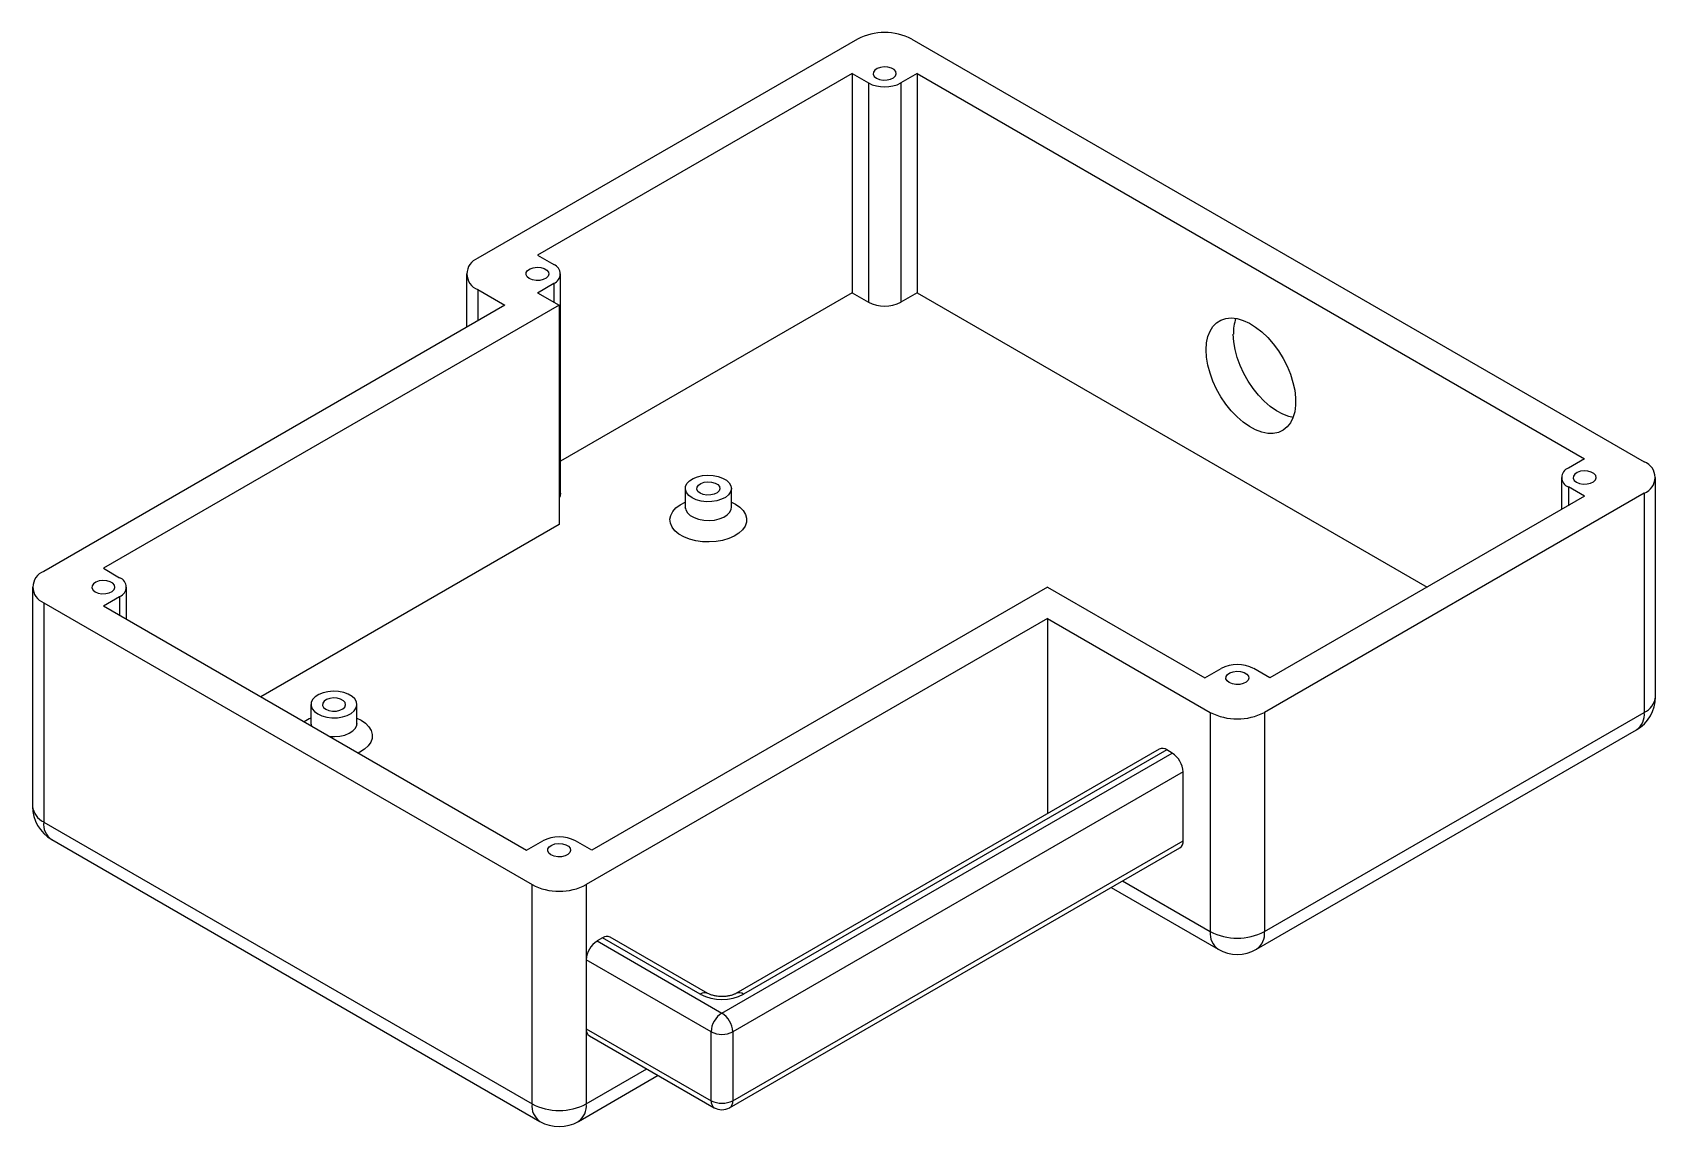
# Model space of a CAD drawing. Header units: millimetres. Extents: x -65 to 146, y -40 to 103.
import ezdxf

# ---------------------------------------------------------------- set-up
doc = ezdxf.new("R2010")
doc.units = ezdxf.units.MM

msp = doc.modelspace()

# ---------------------------------------------------------------- linework, layer by layer
at = {"color": 7, "linetype": 'Continuous', "lineweight": 25}
for p, q in [((42.43, 102.06), (-7.07, 73.48)), ((49.5, 102.06), (144.96, 46.95)), ((41.72, 97.57), (0.71, 73.89)), ((41.72, 97.57), (43.84, 96.34)), ((41.72, 97.57), (41.72, 68.99)), ((50.2, 97.57), (48.08, 96.34)), ((50.2, 97.57), (137.18, 47.36)), ((50.2, 97.57), (50.2, 68.99)), ((43.84, 96.34), (43.84, 67.76)), ((48.08, 96.34), (48.08, 67.76)), ((0.71, 73.89), (2.83, 72.66)), ((-8.54, 71.44), (-8.54, 64.47)), ((0.71, 68.99), (2.83, 70.22)), ((2.83, 70.22), (2.83, 67.77)), ((3.71, 42.86), (3.71, 71.44)), ((-7.07, 69.4), (-3.54, 67.36)), ((-7.07, 69.4), (-7.07, 65.32)), ((0.71, 68.99), (3.54, 67.36)), ((41.72, 68.99), (3.71, 47.04)), ((41.72, 68.99), (43.84, 67.76)), ((50.2, 68.99), (48.08, 67.76)), ((50.2, 68.99), (116.67, 30.62)), ((-3.54, 67.36), (-63.64, 32.66)), ((3.54, 67.36), (-55.86, 33.07)), ((3.54, 67.36), (3.54, 38.78)), ((137.18, 47.36), (135.06, 46.13)), ((134.18, 44.91), (134.18, 40.73)), ((146.42, 16.33), (146.42, 44.91)), ((19.98, 43.47), (19.98, 41.02)), ((25.98, 41.02), (25.98, 43.47)), ((144.96, 42.87), (95.46, 14.29)), ((137.18, 42.46), (96.17, 18.78)), ((137.18, 42.46), (135.06, 43.68)), ((135.06, 43.68), (135.06, 41.23)), ((144.96, 42.87), (144.96, 14.29)), ((3.54, 38.78), (-35.35, 16.33)), ((-55.86, 33.07), (-53.74, 31.84)), ((-65.1, 30.62), (-65.1, 2.04)), ((-52.86, 26.44), (-52.86, 30.62)), ((67.18, 30.62), (7.78, -3.67)), ((67.18, 30.62), (87.68, 18.78)), ((-63.64, 28.58), (0, -8.16)), ((-63.64, 28.58), (-63.64, 0)), ((-55.86, 28.17), (-53.74, 29.4)), ((-55.86, 28.17), (-0.71, -3.67)), ((-53.74, 29.4), (-53.74, 26.95)), ((67.18, 26.54), (7.07, -8.16)), ((67.18, 26.54), (88.39, 14.29)), ((67.18, 26.54), (67.18, 1.09)), ((87.68, 18.78), (89.8, 20.01)), ((96.17, 18.78), (94.05, 20.01)), ((-28.81, 15.31), (-28.81, 12.86)), ((-22.81, 12.86), (-22.81, 15.31)), ((-28.81, 12.85), (-28.75, 12.52)), ((-22.81, 13.53), (-22.27, 13.27)), ((88.39, 14.29), (88.39, -14.29)), ((95.46, 14.29), (95.46, -14.29)), ((95.46, -14.29), (144.96, 14.29)), ((94.42, -16.58), (143.92, 12)), ((24.75, -24.9), (83.44, 8.98)), ((81.73, 9.49), (26.58, -22.35)), ((82.73, 9.39), (27.58, -22.45)), ((83.44, 8.98), (82.73, 9.39)), ((84.85, 6.53), (26.16, -27.35)), ((84.85, -2.45), (84.85, 6.53)), ((-63.64, 0), (0, -36.74)), ((-62.6, -2.29), (1.04, -39.03)), ((-0.71, -3.67), (1.41, -2.44)), ((7.78, -3.67), (5.66, -2.44)), ((25.75, -37.24), (84.44, -3.36)), ((26.16, -36.33), (84.85, -2.45)), ((0, -36.74), (0, -8.16)), ((7.07, -8.16), (7.07, -36.74)), ((76.95, -7.69), (88.39, -14.29)), ((75.49, -8.53), (89.42, -16.58)), ((9.19, -15.1), (8.49, -15.51)), ((8.49, -15.51), (24.75, -24.9)), ((21.92, -22.45), (9.19, -15.1)), ((22.92, -22.35), (10.19, -15)), ((23.33, -27.35), (7.07, -17.96)), ((7.07, -26.94), (23.33, -36.33)), ((23.33, -36.33), (23.33, -27.35)), ((26.16, -27.35), (26.16, -36.33)), ((7.49, -27.86), (23.75, -37.24)), ((6.04, -39.03), (16.44, -33.02)), ((7.07, -36.74), (14.97, -32.18))]:
    msp.add_line(p, q, dxfattribs=at)
at = {"color": 7, "linetype": 'Continuous', "lineweight": 25, "flags": 128}
for points in [[(44.9, 96.95), (45.3, 96.79), (45.78, 96.71), (46.27, 96.72), (46.73, 96.82), (47.11, 97.01), (47.36, 97.25), (47.46, 97.53), (47.4, 97.81), (47.18, 98.07), (46.83, 98.27), (46.39, 98.4), (45.9, 98.43), (45.42, 98.37), (44.99, 98.23), (44.67, 98.01), (44.49, 97.74), (44.47, 97.46), (44.61, 97.19), (44.9, 96.95)], [(-0.35, 70.83), (-0.64, 71.06), (-0.78, 71.33), (-0.76, 71.62), (-0.58, 71.88), (-0.26, 72.1), (0.16, 72.25), (0.65, 72.31), (1.14, 72.27), (1.58, 72.15), (1.93, 71.94), (2.14, 71.69), (2.21, 71.4), (2.1, 71.13), (1.85, 70.88), (1.47, 70.7), (1.01, 70.59), (0.52, 70.58), (0.05, 70.66), (-0.35, 70.83)], [(87.86, 61.54), (87.91, 62.44), (88.08, 63.27), (88.36, 63.99), (88.74, 64.6), (89.22, 65.08), (89.79, 65.43), (90.43, 65.64), (91.13, 65.7), (91.89, 65.62), (92.68, 65.39), (93.49, 65.02), (94.3, 64.52), (95.1, 63.89), (95.88, 63.16), (96.61, 62.32), (97.28, 61.41), (97.89, 60.43), (98.41, 59.41), (98.84, 58.36), (99.17, 57.31), (99.4, 56.28), (99.51, 55.28), (99.51, 54.34), (99.4, 53.48), (99.17, 52.7), (98.84, 52.04), (98.41, 51.49), (97.89, 51.07), (97.28, 50.79), (96.61, 50.65), (95.88, 50.66), (95.1, 50.82), (94.3, 51.12), (93.49, 51.56), (92.68, 52.12), (91.89, 52.81), (91.13, 53.59), (90.43, 54.47), (89.79, 55.42), (89.22, 56.42), (88.74, 57.46), (88.36, 58.51), (88.08, 59.55), (87.91, 60.57), (87.86, 61.54)], [(99.19, 52.74), (98.64, 52.86), (97.84, 53.16), (97.02, 53.6), (96.21, 54.16), (95.42, 54.85), (94.67, 55.63), (93.97, 56.51), (93.32, 57.46), (92.76, 58.46), (92.28, 59.5), (91.9, 60.55), (91.62, 61.59), (91.45, 62.61), (91.39, 63.58)], [(20.86, 42.25), (20.43, 42.57), (20.13, 42.93), (19.99, 43.32), (20.01, 43.73), (20.19, 44.11), (20.52, 44.47), (20.99, 44.77), (21.56, 45), (22.2, 45.15), (22.89, 45.21), (23.59, 45.17), (24.25, 45.04), (24.84, 44.83), (25.33, 44.55), (25.7, 44.21), (25.92, 43.82), (25.98, 43.42), (25.88, 43.03), (25.62, 42.65), (25.22, 42.32), (24.7, 42.06), (24.09, 41.86), (23.42, 41.76), (22.72, 41.75), (22.04, 41.83), (21.41, 42), (20.86, 42.25)], [(136.12, 44.29), (136.52, 44.13), (136.99, 44.05), (137.49, 44.06), (137.95, 44.16), (138.32, 44.35), (138.58, 44.59), (138.68, 44.87), (138.62, 45.15), (138.4, 45.41), (138.05, 45.61), (137.61, 45.74), (137.12, 45.77), (136.63, 45.71), (136.21, 45.57), (135.89, 45.35), (135.71, 45.08), (135.69, 44.8), (135.83, 44.53), (136.12, 44.29)], [(3.71, 42.86), (3.65, 42.52), (3.54, 42.28)], [(21.92, 42.86), (21.63, 43.09), (21.49, 43.37), (21.51, 43.65), (21.69, 43.92), (22.01, 44.14), (22.44, 44.28), (22.92, 44.34), (23.41, 44.3), (23.85, 44.18), (24.2, 43.98), (24.42, 43.72), (24.48, 43.44), (24.38, 43.16), (24.13, 42.91), (23.75, 42.73), (23.29, 42.63), (22.8, 42.62), (22.32, 42.7), (21.92, 42.86)], [(25.98, 41.7), (26.52, 41.43), (27.09, 41.04), (27.53, 40.59), (27.83, 40.1), (27.97, 39.59), (27.95, 39.07), (27.77, 38.56), (27.44, 38.08), (26.96, 37.64), (26.35, 37.26), (25.64, 36.95), (24.84, 36.71), (23.98, 36.56), (23.09, 36.51), (22.2, 36.54), (21.33, 36.67), (20.51, 36.88), (19.78, 37.18), (19.14, 37.54), (18.63, 37.97), (18.26, 38.44), (18.04, 38.94), (17.98, 39.46), (18.08, 39.97), (18.34, 40.47), (18.75, 40.93), (19.29, 41.34), (19.95, 41.69), (19.98, 41.7)], [(19.98, 41.02), (20.04, 40.67), (20.26, 40.29), (20.63, 39.95), (21.12, 39.67), (21.71, 39.46), (22.37, 39.33), (23.07, 39.29), (23.76, 39.35), (24.4, 39.5), (24.98, 39.73), (25.44, 40.03), (25.77, 40.39), (25.95, 40.77), (25.98, 41.03)], [(-56.92, 30.01), (-56.52, 29.84), (-56.05, 29.76), (-55.55, 29.77), (-55.09, 29.88), (-54.72, 30.06), (-54.46, 30.31), (-54.36, 30.58), (-54.42, 30.87), (-54.64, 31.12), (-54.99, 31.32), (-55.43, 31.45), (-55.92, 31.49), (-56.41, 31.43), (-56.83, 31.28), (-57.15, 31.06), (-57.33, 30.8), (-57.35, 30.51), (-57.21, 30.24), (-56.92, 30.01)], [(90.86, 18.17), (90.58, 18.4), (90.44, 18.67), (90.46, 18.96), (90.64, 19.23), (90.95, 19.44), (91.38, 19.59), (91.86, 19.65), (92.35, 19.61), (92.8, 19.49), (93.14, 19.29), (93.36, 19.03), (93.42, 18.75), (93.32, 18.47), (93.07, 18.22), (92.69, 18.04), (92.23, 17.93), (91.74, 17.92), (91.27, 18), (90.86, 18.17)], [(-27.93, 14.08), (-27.38, 13.83), (-26.75, 13.66), (-26.07, 13.58), (-25.37, 13.59), (-24.7, 13.7), (-24.09, 13.89), (-23.57, 14.16), (-23.17, 14.49), (-22.91, 14.86), (-22.81, 15.26), (-22.87, 15.66), (-23.09, 16.04), (-23.46, 16.38), (-23.95, 16.67), (-24.54, 16.88), (-25.2, 17), (-25.9, 17.04), (-26.59, 16.98), (-27.23, 16.83), (-27.8, 16.6), (-28.27, 16.3), (-28.6, 15.95), (-28.78, 15.56), (-28.8, 15.16), (-28.66, 14.76), (-28.36, 14.4), (-27.93, 14.08)], [(-26.87, 14.7), (-26.47, 14.53), (-25.99, 14.45), (-25.5, 14.46), (-25.04, 14.56), (-24.66, 14.75), (-24.41, 14.99), (-24.31, 15.27), (-24.37, 15.56), (-24.59, 15.81), (-24.94, 16.01), (-25.38, 16.14), (-25.87, 16.17), (-26.35, 16.12), (-26.78, 15.97), (-27.1, 15.75), (-27.28, 15.49), (-27.3, 15.2), (-27.16, 14.93), (-26.87, 14.7)], [(-26.4, 11.16), (-25.72, 11.13), (-25.03, 11.19), (-24.39, 11.33), (-23.82, 11.56), (-23.35, 11.87), (-23.02, 12.22), (-22.84, 12.61), (-22.81, 12.86)], [(-22.27, 13.27), (-21.7, 12.87), (-21.26, 12.42), (-20.96, 11.93), (-20.82, 11.42), (-20.84, 10.9), (-21.02, 10.4), (-21.35, 9.92), (-21.83, 9.48), (-22.44, 9.1), (-22.64, 8.99)], [(2.47, -4.28), (2.19, -4.05), (2.05, -3.78), (2.07, -3.49), (2.25, -3.23), (2.57, -3.01), (2.99, -2.86), (3.47, -2.8), (3.96, -2.84), (4.41, -2.96), (4.76, -3.17), (4.97, -3.42), (5.03, -3.7), (4.93, -3.98), (4.68, -4.23), (4.3, -4.41), (3.84, -4.52), (3.35, -4.53), (2.88, -4.45), (2.47, -4.28)]]:
    msp.add_lwpolyline(points, dxfattribs=at)
at = {"color": 7, "linetype": 'Continuous', "lineweight": 25}
for centre, radius, start, end in [((45.96, 95.23), 7.69, 62.6097, 117.3903), ((45.96, 100.43), 4.61, 242.6097, 297.3903), ((-6.3, 71.44), 2.18, 110.7834, 249.2166), ((2.36, 71.44), 1.31, 290.7834, 69.2166), ((45.96, 71.86), 4.61, 242.6097, 297.3903), ((97.17, 63.7), 5.77, 160.2306, 181.1412), ((144.18, 44.91), 2.18, 290.7834, 69.2166), ((135.52, 44.91), 1.31, 110.7834, 249.2166), ((-62.86, 30.62), 2.18, 110.7834, 249.2166), ((-54.2, 30.62), 1.31, 290.7834, 69.2166), ((91.92, 15.91), 4.61, 62.6097, 117.3903), ((141.42, 16.33), 5, 299.9973, 0), ((143.92, 16.58), 2.51, 294.3747, 354.3052), ((-26.88, 9.02), 4.91, 113.1521, 124.7378), ((91.92, 21.12), 7.69, 242.6097, 297.3903), ((142.51, 14.02), 2.46, 305.0133, 6.2988), ((82.15, 8.57), 1.01, 54.3824, 114.3071), ((81.78, 6.39), 3.07, 2.6055, 57.3945), ((-60.1, 2.04), 5, 180, 240.0027), ((-62.6, 2.29), 2.51, 185.6948, 245.6253), ((-61.26, -0.3), 2.4, 172.7442, 235.9436), ((3.54, -6.54), 4.61, 62.6097, 117.3903), ((83.9, -2.57), 0.959, 304.0564, 7.2558), ((3.54, -1.34), 7.69, 242.6097, 297.3903), ((90.84, -14.56), 2.46, 173.7012, 234.9867), ((91.92, -7.46), 7.69, 242.6097, 297.3903), ((93.01, -14.56), 2.46, 305.0133, 6.2988), ((10.14, -18.1), 3.07, 122.6055, 177.3945), ((9.78, -15.92), 1.01, 65.6929, 125.6176), ((91.92, -12.25), 5, 240.0027, 299.9973), ((22.51, -23.27), 1.01, 65.7096, 125.6161), ((24.75, -16.99), 6.15, 242.6097, 297.3903), ((26.99, -23.27), 1.01, 54.3869, 114.2553), ((26.4, -27.49), 3.07, 122.6055, 177.3945), ((23.09, -27.49), 3.07, 2.6055, 57.3945), ((8.05, -27.05), 0.986, 173.7012, 234.9867), ((24.75, -24.62), 3.07, 242.6097, 297.3903), ((2.38, -37.04), 2.4, 172.7442, 235.9436), ((3.54, -29.91), 7.69, 242.6097, 297.3903), ((4.69, -37.04), 2.4, 304.0564, 7.2558), ((24.75, -33.6), 3.07, 242.6097, 297.3903), ((24.29, -36.45), 0.959, 172.7442, 235.9436), ((24.75, -35.51), 2, 240.0027, 299.9973), ((25.21, -36.45), 0.959, 304.0564, 7.2558), ((3.54, -34.7), 5, 240.0027, 299.9973)]:
    msp.add_arc(centre, radius, start, end, dxfattribs=at)
for points, knots in [([(19.98, 41.02), (19.98, 41.01), (19.98, 40.96), (19.95, 40.91), (19.97, 40.93), (19.97, 40.93)], [0, 0, 0, 0, 0.33658, 0.989193, 1, 1, 1, 1]), ([(25.99, 40.94), (25.99, 40.94), (26, 40.92), (25.98, 40.98), (25.98, 41.02), (25.98, 41.02)], [0, 0, 0, 0, 0.184893, 0.875575, 1, 1, 1, 1]), ([(-28.81, 12.86), (-28.81, 12.84), (-28.81, 12.8), (-28.84, 12.75), (-28.82, 12.76), (-28.82, 12.76)], [0, 0, 0, 0, 0.33658, 0.989193, 1, 1, 1, 1]), ([(-22.8, 12.77), (-22.8, 12.77), (-22.79, 12.76), (-22.81, 12.82), (-22.81, 12.85), (-22.81, 12.85)], [0, 0, 0, 0, 0.184893, 0.875575, 1, 1, 1, 1]), ([(26.58, -22.35), (26.53, -22.37), (26.4, -22.45), (26.09, -22.57), (25.63, -22.69), (25.11, -22.75), (24.56, -22.76), (24.01, -22.71), (23.52, -22.6), (23.15, -22.47), (22.99, -22.38), (22.92, -22.35)], [0, 0, 0, 0, 0.061586, 0.176161, 0.294578, 0.417109, 0.542262, 0.668211, 0.792609, 0.913875, 1, 1, 1, 1])]:
    msp.add_open_spline(points, degree=3, knots=knots, dxfattribs=at)

doc.saveas('drawing.dxf')
